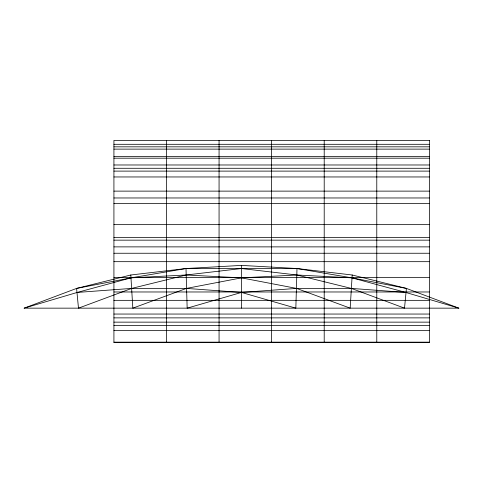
<?xml version="1.0" encoding="UTF-8"?>
<svg xmlns="http://www.w3.org/2000/svg" width="483" height="483" viewBox="0 0 483 483"><rect width="100%" height="100%" fill="white"/><g stroke="black" fill="none" stroke-linecap="round" stroke-linejoin="round"><path stroke-width="0.72" d="M77.232 292.432L131.068 277.858L186.154 274.996L241.5 277.858L296.846 274.996L351.334 288.411L404.512 308.154L406.414 288.411L351.932 277.858L296.846 274.996L241.5 268.53L186.154 274.996L131.666 288.411L78.487 308.154L76.586 288.411L131.068 277.858L186.003 268.53L296.997 268.53L295.837 308.154L241.5 292.432L186.42 288.411L131.666 288.411L77.232 292.432L24.15 308.154L458.85 308.154L406.414 288.411L352.192 274.996L296.997 268.53L241.5 265.396L186.003 268.53L130.808 274.996L76.586 288.411L24.15 308.154M352.192 274.996L350.175 308.154L296.58 288.411L241.5 277.858L186.42 288.411L132.825 308.154L130.808 274.996M113.922 144.302L429.357 144.302M113.922 146.826L429.357 146.826M113.922 149.126L429.357 149.126M113.922 156.595L429.357 156.595M113.922 158.189L429.357 158.189M113.922 164.981L429.357 164.981M113.922 168.283L429.357 168.283M113.922 171.109L429.357 171.109M113.922 176.959L429.357 176.959M113.922 191.123L429.357 191.123M113.922 197.97L429.357 197.97M113.922 203.5L429.357 203.5M113.922 224.649L429.357 224.649M113.922 237.503L429.357 237.503M113.922 240.154L429.357 240.154M113.922 246.879L429.357 246.879M113.922 253.249L429.357 253.249M113.922 261.677L429.357 261.677M113.922 277.622L429.357 277.622M113.922 291.974L429.357 291.974M113.922 300.341L429.357 300.341M113.922 314.047L429.357 314.047M113.922 317.874L429.357 317.874M113.922 322.143L429.357 322.143M113.922 325.482L429.357 325.482M113.922 330.644L429.357 330.644M113.922 342.157L429.357 342.157M458.85 308.154L405.768 292.432L351.334 288.411L296.58 288.411L241.5 292.432L187.162 308.154L186.003 268.53M296.997 268.53L351.932 277.858L405.768 292.432M376.782 140.432L376.782 342.568M324.208 140.432L324.208 342.568M271.639 140.432L271.639 342.568M241.5 265.396L241.5 308.154M219.065 140.432L219.065 342.568M166.496 140.432L166.496 342.568M429.357 140.432L113.922 140.432L113.922 342.568L429.357 342.568L429.357 140.432"/></g></svg>
